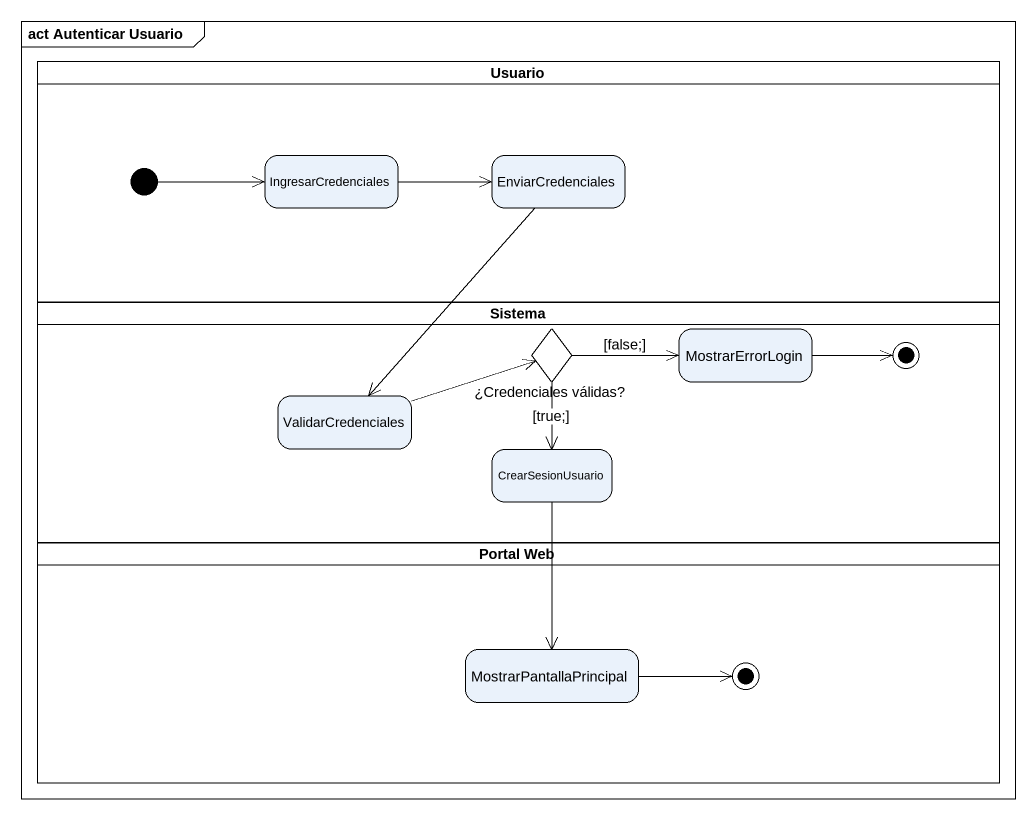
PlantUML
@startuml
mainframe act Autenticar Usuario
hide empty description
state Usuario <<partition>> {
  state IngresarCredenciales
  state EnviarCredenciales
  [*] -right-> IngresarCredenciales
}
state Sistema <<partition>> {
  state "¿Credenciales válidas?" as Credenciales_válidas <<choice>>
  state MostrarErrorLogin
  state ValidarCredenciales
  state CrearSesionUsuario
  MostrarErrorLogin -right-> [*]
}
state "Portal Web" as Portal_Web <<partition>> {
  state MostrarPantallaPrincipal
  MostrarPantallaPrincipal -right-> [*]
}
IngresarCredenciales -right-> EnviarCredenciales
EnviarCredenciales --> ValidarCredenciales
Credenciales_válidas -right-> MostrarErrorLogin : [false;]
Credenciales_válidas --> CrearSesionUsuario : [true;]
ValidarCredenciales -right-> Credenciales_válidas
CrearSesionUsuario --> MostrarPantallaPrincipal
@enduml
